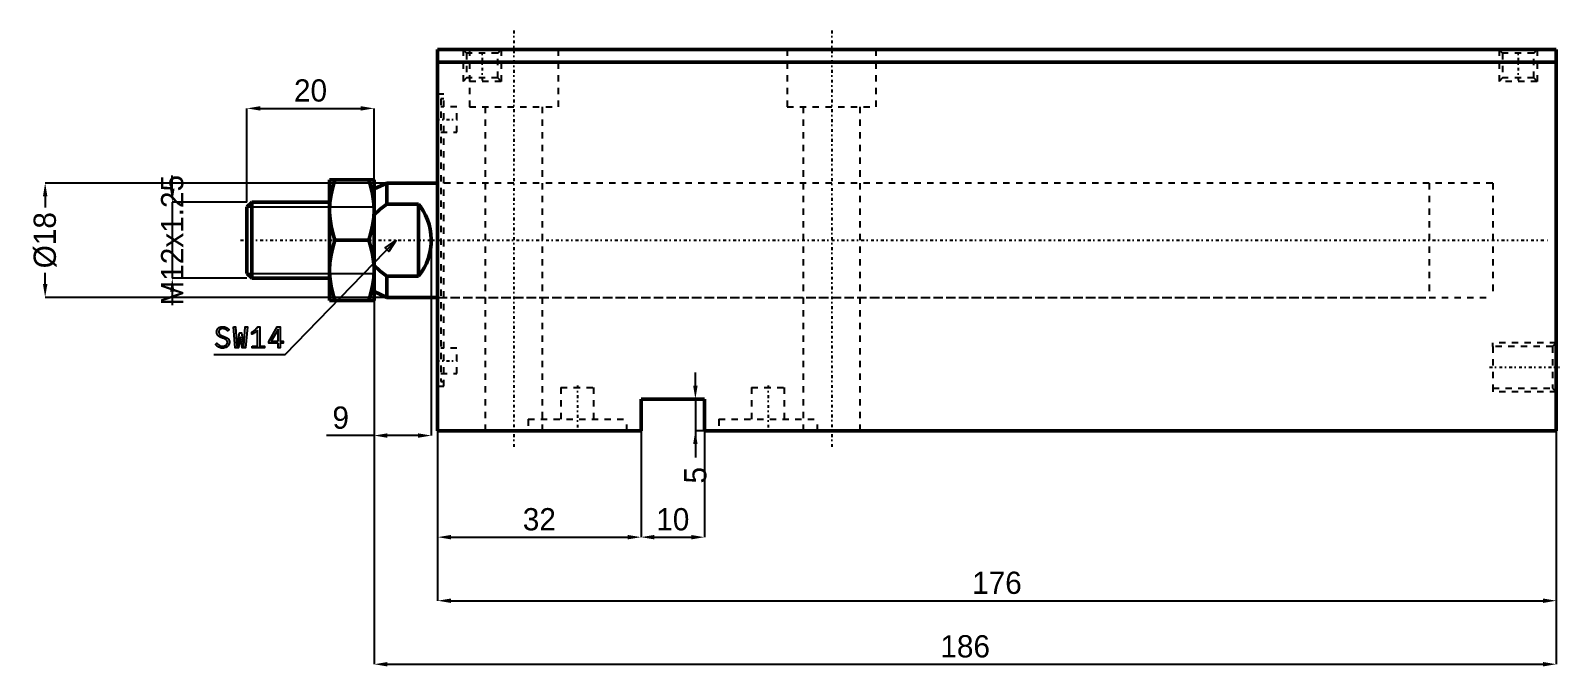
# Model space of a CAD drawing. Header units: millimetres. Extents: x -93 to 335, y -304 to 39.
# Drawn here: x 94.7 to 335.2, y -60.7 to 39.4 of the extents above; entities that cross this region are included whole.
import ezdxf

# ---------------------------------------------------------------- set-up
doc = ezdxf.new("R2010")
doc.units = ezdxf.units.MM
doc.linetypes.add('Center', pattern=[1.5, 0.45, -0.5, 0.05, -0.5])
doc.linetypes.add('Dashed', pattern=[2, 1, -1])
for name, color, linetype, lineweight in [('2d ConnectionPoints', 7, 'Continuous', 50), ('AM_0', 7, 'Continuous', 50), ('AM_5', 3, 'Continuous', 25), ('AM_7', 7, 'Center', 25), ('AM_9', 6, 'Dashed', 25)]:
    doc.layers.add(name, color=color, linetype=linetype, lineweight=lineweight)
doc.dimstyles.new('ISO-25', dxfattribs={"dimtxt": 2.5, "dimasz": 2.5, "dimexe": 1.25, "dimexo": 0.625, "dimtad": 1, "dimtxsty": 'Standard', "dimcen": 2.5, "dimadec": 0, "dimazin": 0, "dimtfac": 1, "dimtmove": 0, "dimatfit": 3, "dimfxl": 1, "dimarcsym": 0})

# ---------------------------------------------------------------- blocks, each defined once
blk = doc.blocks.new('1_JECR_32_100ST_EX_rod_0_in_JECR_MF_LA_32_100ST_EX_0_2')
at = {"layer": 'AM_0'}
for p, q in [((-17, 9.5), (-17, -9.5)), ((-17, 9.5), (-10, 9.5)), ((-10, 9.5), (-10, -9.5)), ((-8, 9), (-10, 8.07)), ((0, 9), (-8, 9)), ((-8, 9), (-8, 5.66)), ((-29.23, 6), (-30, 5.23)), ((-30, 5.23), (-30, -5.23)), ((-17, 6), (-29.23, 6)), ((-29.23, 6), (-29.23, -6)), ((-3, 5.66), (-8, 5.66)), ((-3, 5.66), (-3, -5.66)), ((-10.85, 0), (-16.15, 0)), ((-30, -5.23), (-29.23, -6)), ((-29.23, -6), (-17, -6)), ((-8, -5.66), (-3, -5.66)), ((-8, -5.66), (-8, -9)), ((-10, -9.5), (-17, -9.5)), ((-10, -8.07), (-8, -9)), ((-8, -9), (0, -9))]:
    blk.add_line(p, q, dxfattribs=at)
for points in [[(-16.15, 9.5), (-16.5, 8.34), (-16.77, 7.17), (-16.94, 5.97), (-17, 4.75)], [(-10, 4.75), (-10, 5.09), (-10.08, 6.2), (-10.26, 7.3), (-10.52, 8.41), (-10.85, 9.5)], [(-8, 5.66), (-9.02, 4.86), (-10, 4.01)], [(-3, -5.66), (-2.53, -5.03), (-2.12, -4.36), (-1.77, -3.65), (-1.49, -2.92), (-1.27, -2.17), (-1.11, -1.4), (-1.02, -0.62), (-1, 0.17), (-1.05, 0.95), (-1.17, 1.73), (-1.35, 2.49), (-1.6, 3.23), (-1.91, 3.95), (-2.29, 4.64), (-2.72, 5.3), (-3, 5.66)], [(-17, 4.75), (-17, 4.41), (-16.92, 3.3), (-16.74, 2.2), (-16.48, 1.09), (-16.15, 0)], [(-10.85, 0), (-10.5, 1.16), (-10.23, 2.33), (-10.06, 3.53), (-10, 4.75)], [(-16.15, 0), (-16.5, -1.16), (-16.77, -2.33), (-16.94, -3.53), (-17, -4.75)], [(-10, -4.75), (-10, -4.41), (-10.08, -3.3), (-10.26, -2.2), (-10.52, -1.09), (-10.85, 0)], [(-17, -4.75), (-17, -5.09), (-16.92, -6.2), (-16.74, -7.3), (-16.48, -8.41), (-16.15, -9.5)], [(-10.85, -9.5), (-10.5, -8.34), (-10.23, -7.17), (-10.06, -5.97), (-10, -4.75)], [(-10, -4.01), (-9.03, -4.86), (-8, -5.66)]]:
    blk.add_lwpolyline(points, dxfattribs=at)
at = {"layer": 'AM_5'}
for p, q in [((-30, 5.23), (-10, 5.23)), ((-30, -5.23), (-10, -5.23))]:
    blk.add_line(p, q, dxfattribs=at)
at = {"layer": 'AM_7'}
blk.add_line((-31, 0), (174.8, 0), dxfattribs=at)
at = {"layer": 'AM_9'}
for p, q in [((166, 9), (0, 9)), ((166, 9), (166, -9)), ((0, -9), (166, -9))]:
    blk.add_line(p, q, dxfattribs=at)
blk = doc.blocks.new('2_JECR_MF_LA_32_100ST_EX_0_body_0_in_JECR_MF_LA_32_100ST_EX_0_2')
at = {"layer": 'AM_0'}
for p, q in [((0, -30), (0, 30)), ((176, 30), (0, 30)), ((176, -30), (176, 30)), ((176, 28), (0, 28)), ((32, -25), (32, -30)), ((42, -25), (32, -25)), ((42, -30), (42, -25)), ((32, -30), (0, -30)), ((176, -30), (42, -30))]:
    blk.add_line(p, q, dxfattribs=at)
at = {"layer": 'AM_5', "linetype": 'Dashed'}
for p, q in [((4, 30), (4, 25)), ((10, 30), (10, 25)), ((167, 30), (167, 25)), ((173, 30), (173, 25)), ((176, -16.1385), (166, -16.1385)), ((166, -16.7195), (166, -16.1385)), ((166, -23.2805), (166, -23.8615)), ((176, -23.8615), (166, -23.8615))]:
    blk.add_line(p, q, dxfattribs=at)
at = {"layer": 'AM_7'}
for p, q in [((12, 33), (12, -33)), ((62, 33), (62, -33)), ((7, 30.25), (7, 24.75)), ((170, 30.25), (170, 24.75)), ((-0.15, 19), (3.15, 19)), ((-0.15, -19), (3.15, -19)), ((165.5, -20), (176.5, -20)), ((22, -22.86), (22, -30.34)), ((52, -22.86), (52, -30.34))]:
    blk.add_line(p, q, dxfattribs=at)
at = {"layer": 'AM_9'}
for p, q in [((4, 30), (4.5415, 29.4585)), ((4.5415, 29.4585), (4.5415, 25.5415)), ((9.4585, 29.4585), (4.5415, 29.4585)), ((5, 30), (5, 21)), ((9.4585, 29.4585), (10, 30)), ((9.4585, 25.5415), (9.4585, 29.4585)), ((19, 21), (19, 30)), ((55, 30), (55, 21)), ((69, 21), (69, 30)), ((167, 30), (167.5415, 29.4585)), ((167.5415, 29.4585), (167.5415, 25.5415)), ((172.4585, 29.4585), (167.5415, 29.4585)), ((172.4585, 29.4585), (173, 30)), ((172.4585, 25.5415), (172.4585, 29.4585)), ((4.5415, 25.5415), (4, 25)), ((10, 25), (4, 25)), ((9.4585, 25.5415), (4.5415, 25.5415)), ((10, 25), (9.4585, 25.5415)), ((167.5415, 25.5415), (167, 25)), ((173, 25), (167, 25)), ((172.4585, 25.5415), (167.5415, 25.5415)), ((173, 25), (172.4585, 25.5415)), ((1, 23), (0, 23)), ((0.5, 22.25), (0.5, -22.25)), ((1, 22.25), (0.5, 22.25)), ((1, -23), (1, 23)), ((3, 21), (0.5, 21)), ((3, 17), (3, 21)), ((5, 21), (19, 21)), ((7.5, 21), (7.5, -30)), ((16.5, -30), (16.5, 21)), ((55, 21), (69, 21)), ((57.5, 21), (57.5, -30)), ((66.5, -30), (66.5, 21)), ((0.5, 17), (3, 17)), ((156, 9), (0.5, 9)), ((156, 9), (156, -9)), ((0.5, -9), (156, -9)), ((166, -16.7195), (166, -23.2805)), ((175.419, -16.7195), (166, -16.7195)), ((176, -16.1385), (175.419, -16.7195)), ((175.419, -16.7195), (175.419, -23.2805)), ((3, -17), (0.5, -17)), ((3, -21), (3, -17)), ((0.5, -21), (3, -21)), ((0, -23), (1, -23)), ((0.5, -22.25), (1, -22.25)), ((19.4, -23.2), (24.6, -23.2)), ((19.4, -23.2), (19.4, -28.2)), ((24.6, -28.2), (24.6, -23.2)), ((49.4, -23.2), (54.6, -23.2)), ((49.4, -23.2), (49.4, -28.2)), ((54.6, -28.2), (54.6, -23.2)), ((166, -23.2805), (175.419, -23.2805)), ((175.419, -23.2805), (176, -23.8615)), ((14.25, -28.2), (29.75, -28.2)), ((14.25, -28.2), (14.25, -30)), ((29.75, -30), (29.75, -28.2)), ((44.25, -28.2), (59.75, -28.2)), ((44.25, -28.2), (44.25, -30)), ((59.75, -30), (59.75, -28.2))]:
    blk.add_line(p, q, dxfattribs=at)
blk = doc.blocks.new('*D18')
at = {"layer": 'AM_5', "color": 0, "lineweight": -2}
for p, q in [((158.73, 15.35), (96.98, 15.35)), ((96.98, 13.25), (96.98, 11.49)), ((96.98, -0.55), (96.98, 1.22)), ((158.73, -2.65), (96.98, -2.65))]:
    blk.add_line(p, q, dxfattribs=at)
at = {"layer": 'AM_5', "color": 0}
for points in [[(97.33, 13.25), (96.63, 13.25), (96.98, 15.35)], [(96.63, -0.55), (97.33, -0.55), (96.98, -2.65)]]:
    blk.add_solid(points, dxfattribs=at)
at = {"layer": 'Defpoints', "color": 0}
for p in [(158.73, 15.35), (96.98, -2.65), (158.73, -2.65)]:
    blk.add_point(p, dxfattribs=at)
at = {"layer": 'AM_5', "color": 0, "insert": (96.98, 6.35), "char_height": 3.5, "attachment_point": 5, "rotation": 90}
blk.add_mtext('Ø18', dxfattribs=at)
blk = doc.blocks.new('*D19')
at = {"layer": 'AM_5', "color": 0, "lineweight": -2}
for p, q in [((116.98, 14.45), (116.98, 16.55)), ((128.73, 12.35), (116.98, 12.35)), ((116.98, 12.35), (116.98, 0.35)), ((128.73, 0.35), (116.98, 0.35)), ((116.98, -1.75), (116.98, -3.85))]:
    blk.add_line(p, q, dxfattribs=at)
at = {"layer": 'AM_5', "color": 0}
for points in [[(116.63, 14.45), (117.33, 14.45), (116.98, 12.35)], [(117.33, -1.75), (116.63, -1.75), (116.98, 0.35)]]:
    blk.add_solid(points, dxfattribs=at)
at = {"layer": 'Defpoints', "color": 0}
for p in [(128.73, 12.35), (116.98, 0.35), (128.73, 0.35)]:
    blk.add_point(p, dxfattribs=at)
at = {"layer": 'AM_5', "color": 0, "insert": (116.98, 6.35), "char_height": 3.5, "attachment_point": 5, "rotation": 90}
blk.add_mtext('M12x1.25', dxfattribs=at)
blk = doc.blocks.new('*D20')
at = {"layer": 'AM_5', "color": 0, "lineweight": -2}
for p, q in [((157.73, 6.35), (157.73, -24.4)), ((148.73, -2.65), (148.73, -24.4)), ((148.73, -24.4), (141.26, -24.4)), ((155.63, -24.4), (150.83, -24.4))]:
    blk.add_line(p, q, dxfattribs=at)
at = {"layer": 'AM_5', "color": 0}
for points in [[(150.83, -24.05), (150.83, -24.75), (148.73, -24.4)], [(155.63, -24.75), (155.63, -24.05), (157.73, -24.4)]]:
    blk.add_solid(points, dxfattribs=at)
at = {"layer": 'Defpoints', "color": 0}
for p in [(157.73, 6.35), (148.73, -2.65), (148.73, -24.4)]:
    blk.add_point(p, dxfattribs=at)
at = {"layer": 'AM_5', "color": 0, "insert": (143.48, -21.6), "char_height": 3.5, "attachment_point": 5}
blk.add_mtext('9', dxfattribs=at)
blk = doc.blocks.new('*D21')
at = {"layer": 'AM_5', "color": 0, "lineweight": -2}
for p, q in [((128.73, 12.35), (128.73, 27.1)), ((130.83, 27.1), (146.63, 27.1)), ((148.73, 15.35), (148.73, 27.1))]:
    blk.add_line(p, q, dxfattribs=at)
at = {"layer": 'AM_5', "color": 0}
for points in [[(130.83, 27.45), (130.83, 26.75), (128.73, 27.1)], [(146.63, 26.75), (146.63, 27.45), (148.73, 27.1)]]:
    blk.add_solid(points, dxfattribs=at)
at = {"layer": 'Defpoints', "color": 0}
for p in [(148.73, 27.1), (148.73, 15.35), (128.73, 12.35)]:
    blk.add_point(p, dxfattribs=at)
at = {"layer": 'AM_5', "color": 0, "insert": (138.73, 29.9), "char_height": 3.5, "attachment_point": 5}
blk.add_mtext('20', dxfattribs=at)
blk = doc.blocks.new('*D22')
at = {"layer": 'AM_5', "color": 0, "lineweight": -2}
for p, q in [((158.73, -23.65), (158.73, -50.4)), ((334.73, -23.65), (334.73, -50.4)), ((160.83, -50.4), (332.63, -50.4))]:
    blk.add_line(p, q, dxfattribs=at)
at = {"layer": 'AM_5', "color": 0}
for points in [[(160.83, -50.05), (160.83, -50.75), (158.73, -50.4)], [(332.63, -50.75), (332.63, -50.05), (334.73, -50.4)]]:
    blk.add_solid(points, dxfattribs=at)
at = {"layer": 'Defpoints', "color": 0}
for p in [(158.73, -23.65), (334.73, -23.65), (334.73, -50.4)]:
    blk.add_point(p, dxfattribs=at)
at = {"layer": 'AM_5', "color": 0, "insert": (246.73, -47.6), "char_height": 3.5, "attachment_point": 5}
blk.add_mtext('176', dxfattribs=at)
blk = doc.blocks.new('*D23')
at = {"layer": 'AM_5', "color": 0, "lineweight": -2}
for p, q in [((148.73, -2.65), (148.73, -60.4)), ((334.73, -23.65), (334.73, -60.4)), ((150.83, -60.4), (332.63, -60.4))]:
    blk.add_line(p, q, dxfattribs=at)
at = {"layer": 'AM_5', "color": 0}
for points in [[(150.83, -60.05), (150.83, -60.75), (148.73, -60.4)], [(332.63, -60.75), (332.63, -60.05), (334.73, -60.4)]]:
    blk.add_solid(points, dxfattribs=at)
at = {"layer": 'Defpoints', "color": 0}
for p in [(148.73, -2.65), (334.73, -23.65), (334.73, -60.4)]:
    blk.add_point(p, dxfattribs=at)
at = {"layer": 'AM_5', "color": 0, "insert": (241.73, -57.6), "char_height": 3.5, "attachment_point": 5}
blk.add_mtext('186', dxfattribs=at)
blk = doc.blocks.new('*D24')
at = {"layer": 'AM_5', "color": 0, "lineweight": -2}
for p, q in [((190.73, -23.65), (190.73, -40.4)), ((200.73, -23.65), (200.73, -40.4)), ((192.83, -40.4), (198.63, -40.4))]:
    blk.add_line(p, q, dxfattribs=at)
at = {"layer": 'AM_5', "color": 0}
for points in [[(192.83, -40.05), (192.83, -40.75), (190.73, -40.4)], [(198.63, -40.75), (198.63, -40.05), (200.73, -40.4)]]:
    blk.add_solid(points, dxfattribs=at)
at = {"layer": 'Defpoints', "color": 0}
for p in [(190.73, -23.65), (200.73, -23.65), (200.73, -40.4)]:
    blk.add_point(p, dxfattribs=at)
at = {"layer": 'AM_5', "color": 0, "insert": (195.73, -37.6), "char_height": 3.5, "attachment_point": 5}
blk.add_mtext('10', dxfattribs=at)
blk = doc.blocks.new('*D25')
at = {"layer": 'AM_5', "color": 0, "lineweight": -2}
for p, q in [((199.28, -16.55), (199.28, -14.45)), ((200.73, -18.65), (199.28, -18.65)), ((199.28, -18.65), (199.28, -23.65)), ((200.73, -23.65), (199.28, -23.65)), ((199.28, -23.65), (199.28, -27.85))]:
    blk.add_line(p, q, dxfattribs=at)
at = {"layer": 'AM_5', "color": 0}
for points in [[(198.93, -16.55), (199.63, -16.55), (199.28, -18.65)], [(199.63, -25.75), (198.93, -25.75), (199.28, -23.65)]]:
    blk.add_solid(points, dxfattribs=at)
at = {"layer": 'Defpoints', "color": 0}
for p in [(200.73, -18.65), (199.28, -23.65), (200.73, -23.65)]:
    blk.add_point(p, dxfattribs=at)
at = {"layer": 'AM_5', "color": 0, "insert": (199.28, -30.65), "char_height": 3.5, "attachment_point": 5, "rotation": 90}
blk.add_mtext('5', dxfattribs=at)
blk = doc.blocks.new('*D26')
at = {"layer": 'AM_5', "color": 0, "lineweight": -2}
for p, q in [((158.73, 6.35), (158.73, -40.4)), ((190.73, -23.65), (190.73, -40.4)), ((160.83, -40.4), (188.63, -40.4))]:
    blk.add_line(p, q, dxfattribs=at)
at = {"layer": 'AM_5', "color": 0}
for points in [[(160.83, -40.05), (160.83, -40.75), (158.73, -40.4)], [(188.63, -40.75), (188.63, -40.05), (190.73, -40.4)]]:
    blk.add_solid(points, dxfattribs=at)
at = {"layer": 'Defpoints', "color": 0}
for p in [(158.73, 6.35), (190.73, -23.65), (190.73, -40.4)]:
    blk.add_point(p, dxfattribs=at)
at = {"layer": 'AM_5', "color": 0, "insert": (174.73, -37.6), "char_height": 3.5, "attachment_point": 5}
blk.add_mtext('32', dxfattribs=at)

msp = doc.modelspace()

# ---------------------------------------------------------------- linework, layer by layer
at = {"layer": '2d ConnectionPoints'}
msp.add_point((158.728, 6.353), dxfattribs=at)
msp.add_point((158.728, 6.353), dxfattribs=at)
at = {"layer": 'AM_5'}
for p, q in [((134.728, -11.647), (152.228, 6.353)), ((123.528, -11.647), (134.728, -11.647))]:
    msp.add_line(p, q, dxfattribs=at)
for points in [[(152.228, 6.353), (151.066, 4.555), (150.463, 5.14), (152.228, 6.353)], [(124.011, -9.867), (124.011, -9.867), (124.095, -9.955), (124.222, -10.071), (124.222, -10.071), (124.349, -10.166), (124.434, -10.218), (124.434, -10.218), (124.519, -10.261), (124.651, -10.308), (124.651, -10.308), (124.787, -10.333), (124.88, -10.338), (124.88, -10.338), (124.955, -10.335), (125.066, -10.319), (125.066, -10.319), (125.175, -10.29), (125.247, -10.264), (125.247, -10.264), (125.316, -10.232), (125.409, -10.174), (125.409, -10.174), (125.491, -10.104), (125.539, -10.051), (125.539, -10.051), (125.58, -9.994), (125.625, -9.9), (125.625, -9.9), (125.649, -9.798), (125.653, -9.726), (125.653, -9.726), (125.649, -9.655), (125.626, -9.558), (125.626, -9.558), (125.584, -9.471), (125.545, -9.419), (125.545, -9.419), (125.5, -9.37), (125.425, -9.305), (125.425, -9.305), (125.342, -9.249), (125.282, -9.216), (125.282, -9.216), (125.216, -9.184), (125.103, -9.135), (125.103, -9.135), (124.972, -9.082), (124.875, -9.045), (124.693, -8.977), (124.693, -8.977), (124.612, -8.943), (124.498, -8.891), (124.498, -8.891), (124.395, -8.837), (124.331, -8.8), (124.331, -8.8), (124.272, -8.759), (124.189, -8.687), (124.189, -8.687), (124.114, -8.602), (124.069, -8.537), (124.069, -8.537), (124.029, -8.466), (123.986, -8.346), (123.986, -8.346), (123.963, -8.211), (123.958, -8.113), (123.958, -8.113), (123.963, -8.016), (123.986, -7.88), (123.986, -7.88), (124.029, -7.753), (124.069, -7.674), (124.069, -7.674), (124.117, -7.6), (124.205, -7.501), (124.205, -7.501), (124.313, -7.417), (124.395, -7.37), (124.395, -7.37), (124.485, -7.33), (124.633, -7.287), (124.633, -7.287), (124.796, -7.264), (124.914, -7.26), (124.914, -7.26), (125.001, -7.262), (125.124, -7.273), (125.124, -7.273), (125.237, -7.295), (125.307, -7.315), (125.307, -7.315), (125.374, -7.339), (125.469, -7.381), (125.469, -7.381), (125.557, -7.431), (125.612, -7.468), (125.612, -7.468), (125.667, -7.509), (125.752, -7.579), (125.752, -7.579), (125.841, -7.661), (125.903, -7.721), (125.674, -7.924), (125.674, -7.924), (125.608, -7.855), (125.502, -7.765), (125.502, -7.765), (125.387, -7.692), (125.306, -7.652), (125.306, -7.652), (125.223, -7.62), (125.099, -7.585), (125.099, -7.585), (124.977, -7.566), (124.896, -7.562), (124.896, -7.562), (124.827, -7.565), (124.731, -7.579), (124.731, -7.579), (124.641, -7.607), (124.586, -7.632), (124.586, -7.632), (124.535, -7.661), (124.467, -7.715), (124.467, -7.715), (124.41, -7.778), (124.378, -7.826), (124.378, -7.826), (124.351, -7.878), (124.323, -7.96), (124.323, -7.96), (124.307, -8.05), (124.304, -8.113), (124.304, -8.113), (124.308, -8.186), (124.33, -8.287), (124.33, -8.287), (124.37, -8.376), (124.406, -8.429), (124.406, -8.429), (124.449, -8.477), (124.521, -8.541), (124.521, -8.541), (124.602, -8.596), (124.661, -8.628), (124.661, -8.628), (124.726, -8.658), (124.84, -8.707), (124.84, -8.707), (124.974, -8.759), (125.073, -8.795), (125.073, -8.795), (125.187, -8.837), (125.339, -8.898), (125.339, -8.898), (125.47, -8.956), (125.546, -8.993), (125.546, -8.993), (125.615, -9.033), (125.711, -9.103), (125.711, -9.103), (125.797, -9.187), (125.849, -9.25), (125.849, -9.25), (125.894, -9.32), (125.943, -9.44), (125.943, -9.44), (125.969, -9.577), (125.974, -9.678), (125.974, -9.678), (125.969, -9.783), (125.94, -9.934), (125.94, -9.934), (125.888, -10.077), (125.84, -10.167), (125.84, -10.167), (125.782, -10.252), (125.678, -10.365), (125.678, -10.365), (125.555, -10.461), (125.462, -10.516), (125.462, -10.516), (125.362, -10.562), (125.201, -10.613), (125.201, -10.613), (125.027, -10.64), (124.905, -10.645), (124.905, -10.645), (124.654, -10.622), (124.305, -10.5), (124.305, -10.5), (123.987, -10.275), (123.792, -10.067), (124.011, -9.867)], [(126.588, -7.298), (126.933, -7.298), (127.147, -10.283), (127.193, -10.306), (127.539, -8.217), (127.853, -8.217), (128.194, -10.306), (128.248, -10.283), (128.444, -7.298), (128.799, -7.298), (128.517, -10.597), (127.964, -10.597), (127.711, -9.004), (127.711, -8.973), (127.684, -8.973), (127.684, -9.004), (127.395, -10.597), (126.861, -10.597), (126.588, -7.298)], [(129.554, -10.306), (130.391, -10.306), (130.391, -7.844), (130.391, -7.844), (130.346, -7.89), (130.27, -7.96), (130.27, -7.96), (130.183, -8.034), (130.12, -8.085), (130.12, -8.085), (130.054, -8.136), (129.955, -8.208), (129.955, -8.208), (129.855, -8.275), (129.788, -8.317), (129.788, -8.317), (129.723, -8.355), (129.632, -8.402), (129.632, -8.402), (129.549, -8.435), (129.499, -8.449), (129.499, -8.104), (129.499, -8.104), (129.561, -8.074), (129.659, -8.018), (129.659, -8.018), (129.763, -7.948), (129.835, -7.893), (129.835, -7.893), (129.907, -7.835), (130.012, -7.744), (130.012, -7.744), (130.114, -7.65), (130.179, -7.585), (130.179, -7.585), (130.241, -7.521), (130.324, -7.431), (130.324, -7.431), (130.396, -7.349), (130.436, -7.298), (130.728, -7.298), (130.728, -10.306), (131.487, -10.306), (131.487, -10.597), (129.554, -10.597), (129.554, -10.306)], [(133.625, -9.869), (132.151, -9.869), (132.151, -9.573), (133.493, -7.298), (133.944, -7.298), (133.944, -9.562), (134.435, -9.562), (134.435, -9.869), (133.944, -9.869), (133.944, -10.597), (133.625, -10.597), (133.625, -9.869)], [(133.63, -9.562), (133.63, -7.68), (132.543, -9.562), (133.63, -9.562)]]:
    msp.add_lwpolyline(points, dxfattribs=at)

# ---------------------------------------------------------------- block references
for name in ['2_JECR_MF_LA_32_100ST_EX_0_body_0_in_JECR_MF_LA_32_100ST_EX_0_2', '1_JECR_32_100ST_EX_rod_0_in_JECR_MF_LA_32_100ST_EX_0_2']:
    msp.add_blockref(name, (158.728, 6.353))

# ---------------------------------------------------------------- dimensions: what is measured, and where the dimension line sits
for base, p1, p2, text, picture, middle in [((148.728, 27.103), (128.728, 12.353), (148.728, 15.353), '20', '*D21', (138.728, 27.103)), ((148.728, -24.397), (157.728, 6.353), (148.728, -2.647), '9', '*D20', (143.478, -24.397)), ((190.728, -40.397), (158.728, 6.353), (190.728, -23.647), '32', '*D26', (174.728, -40.397)), ((334.728, -60.397), (148.728, -2.647), (334.728, -23.647), '186', '*D23', (241.728, -60.397)), ((334.728, -50.397), (158.728, -23.647), (334.728, -23.647), '176', '*D22', (246.728, -50.397)), ((200.728, -40.397), (190.728, -23.647), (200.728, -23.647), '10', '*D24', (195.728, -40.397))]:
    dim = msp.add_linear_dim(base=base, p1=p1, p2=p2, text=text, dimstyle='ISO-25', override={"dimtxt": 3.5, "dimasz": 2.1, "dimexe": 0, "dimexo": 0, "dimgap": 1.05}, dxfattribs=at)
    dim.commit()
    dim.dimension.update_dxf_attribs({"geometry": picture, "text_midpoint": middle, "dimtype": 160})
for base, p1, p2, text, picture, middle in [((96.978, -2.647), (158.728, 15.353), (158.728, -2.647), 'Ø18', '*D18', (96.978, 6.353)), ((116.978, 0.353), (128.728, 12.353), (128.728, 0.353), 'M12x1.25', '*D19', (116.978, 6.353)), ((199.278, -23.647), (200.728, -18.647), (200.728, -23.647), '5', '*D25', (199.278, -30.647))]:
    dim = msp.add_linear_dim(base=base, p1=p1, p2=p2, angle=90, text=text, dimstyle='ISO-25', override={"dimtxt": 3.5, "dimasz": 2.1, "dimexe": 0, "dimexo": 0, "dimgap": 1.05}, dxfattribs=at)
    dim.commit()
    dim.dimension.update_dxf_attribs({"geometry": picture, "text_midpoint": middle, "dimtype": 160, "text_rotation": 90})

doc.saveas('drawing.dxf')
